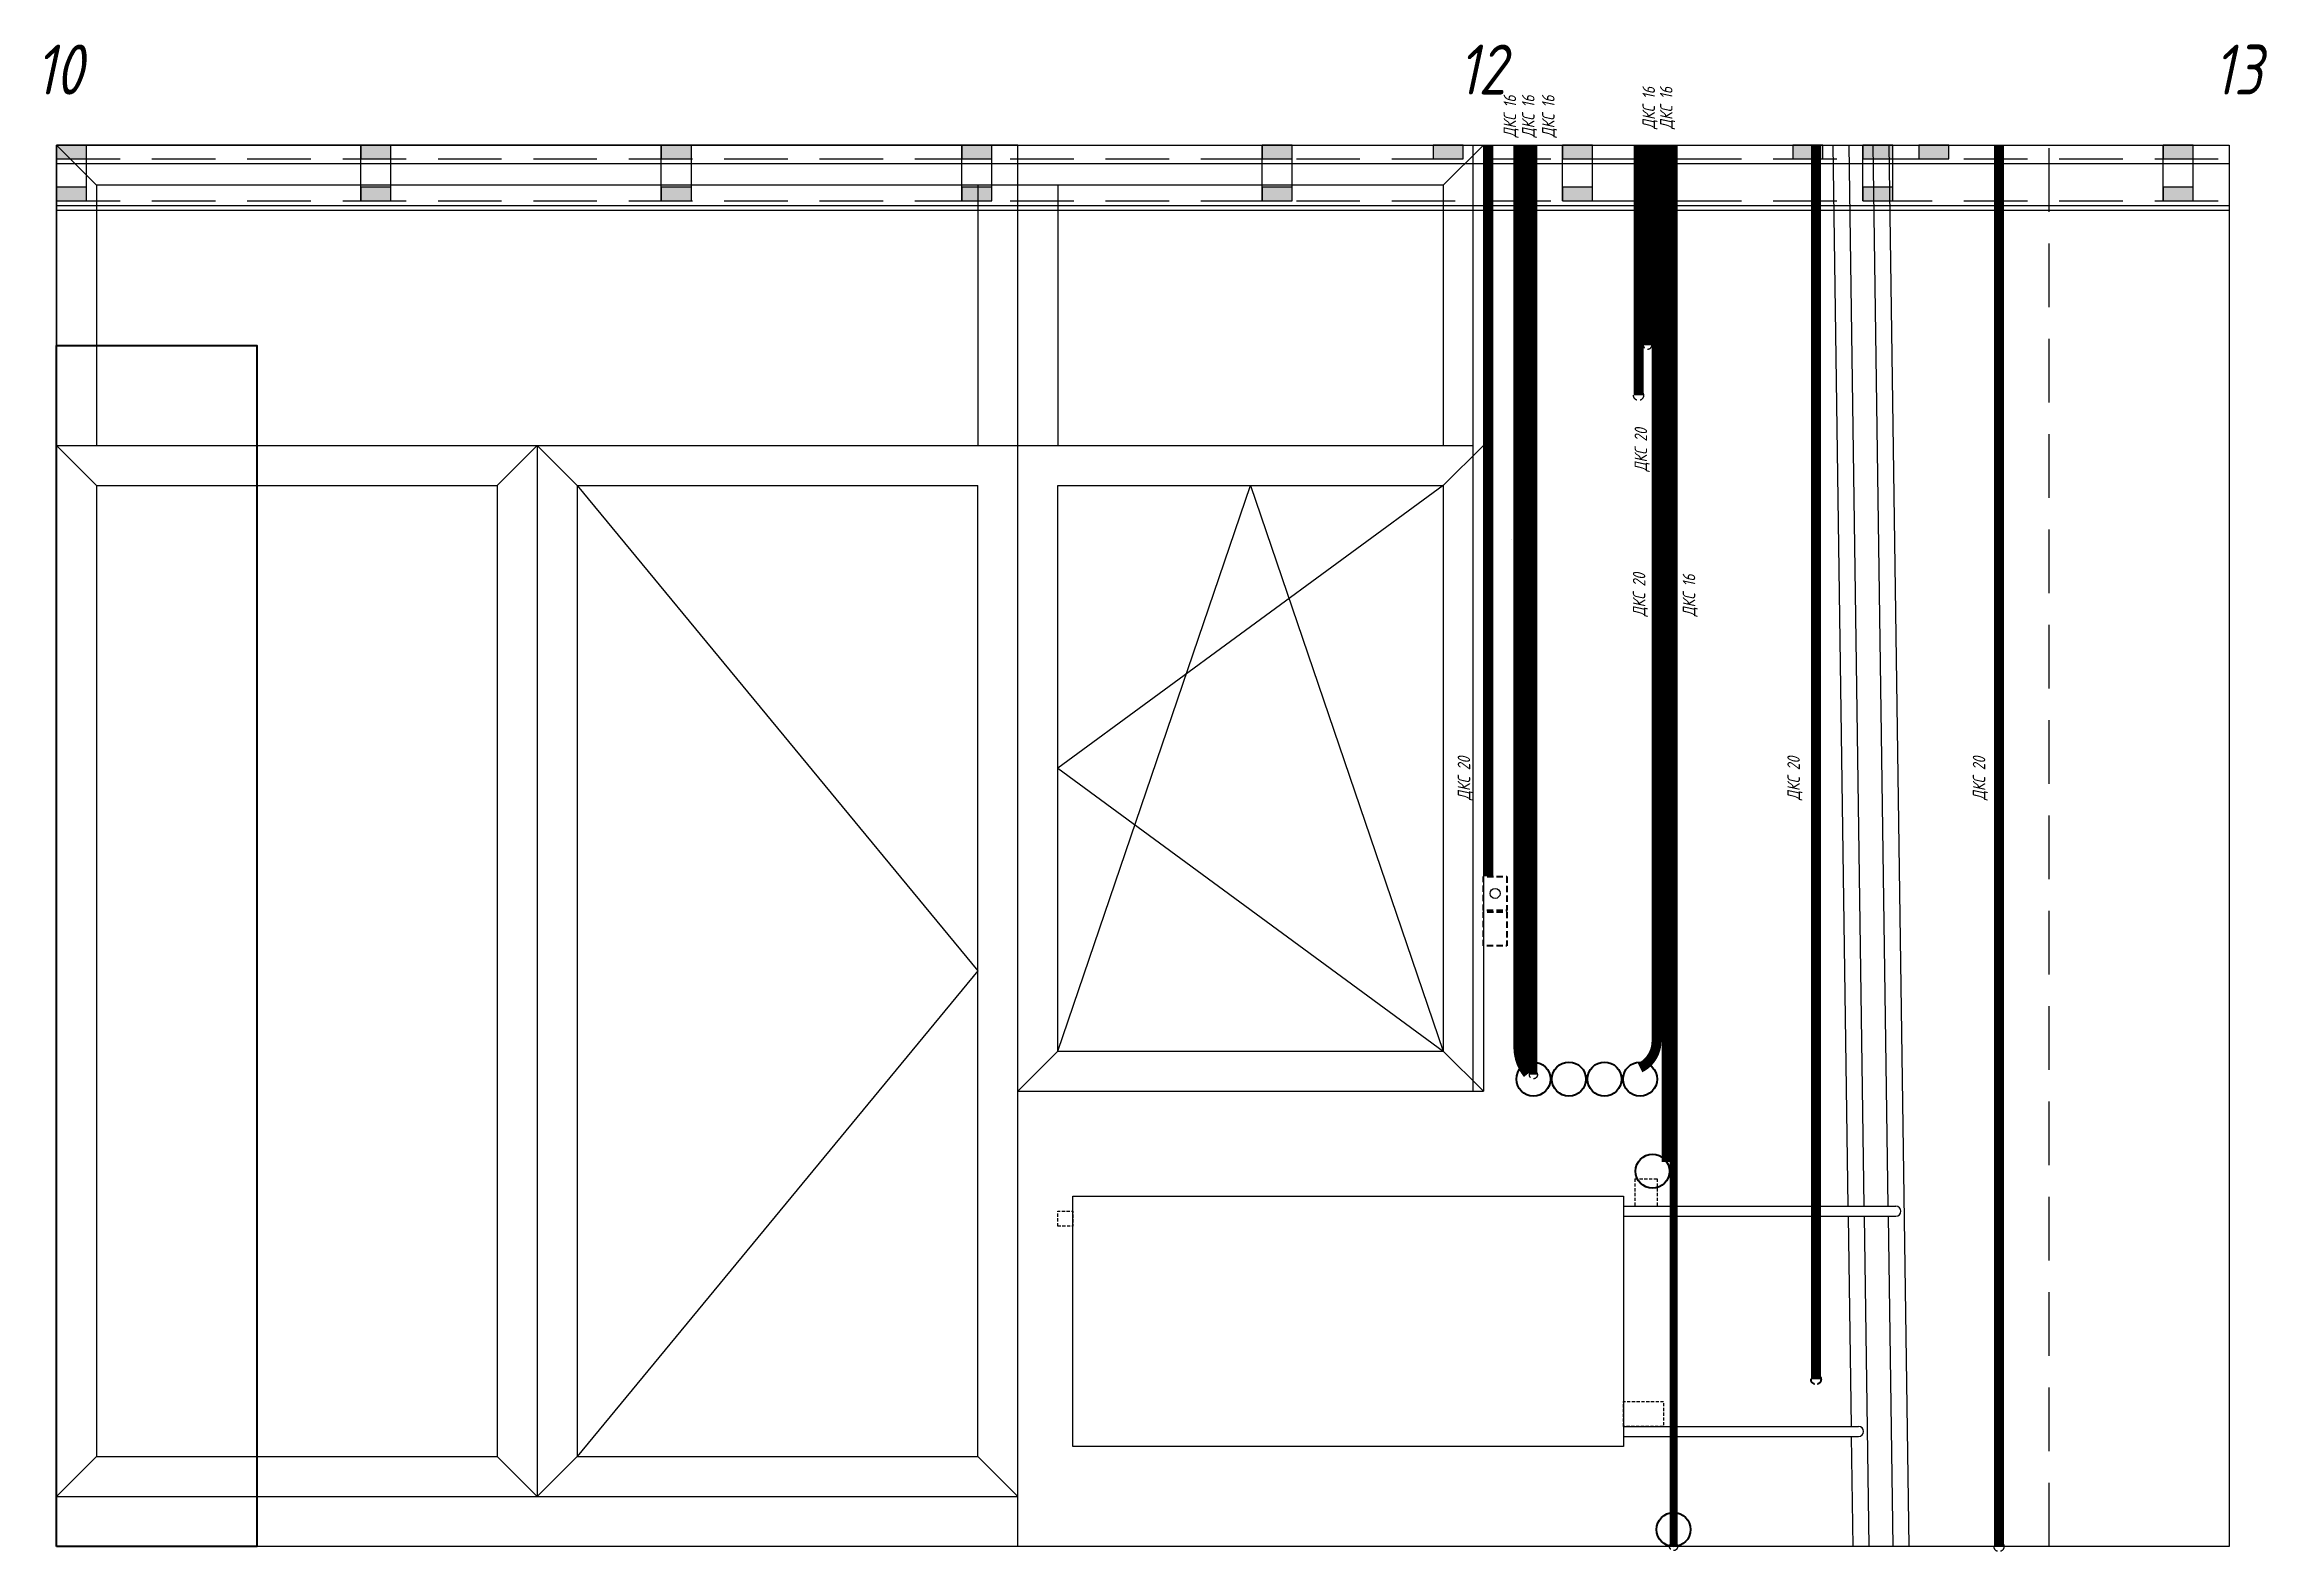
# Model space of a CAD drawing. Header units: millimetres. Extents: x -24 to 4416, y -10 to 3001.
import ezdxf
from ezdxf.enums import TextEntityAlignment as Align

# ---------------------------------------------------------------- set-up
doc = ezdxf.new("R2010")
doc.units = ezdxf.units.MM
doc.linetypes.add('DASHED', pattern=[19.049999999999997, 12.7, -6.35])
for name, color, linetype in [('01 Черновое', 7, 'Continuous'), ('02 ЭОМ и СС', 7, 'Continuous'), ('03 Потолок', 5, 'Continuous'), ('04 Мебель', 5, 'Continuous')]:
    doc.layers.add(name, color=color, linetype=linetype)
doc.styles.add('ГОСТ-ISOCPEUR', font='isocpeui.ttf', dxfattribs={"width": 0.8})

msp = doc.modelspace()

# ---------------------------------------------------------------- hatches: boundary and pattern name
at = {"layer": '03 Потолок', "lineweight": -2}
for points in [[(60.00000000000011, 2773), (60.00000000000011, 2800), (1.13686837721616e-13, 2800), (1.13686837721616e-13, 2773)], [(668.000000000001, 2772.999999999996), (668.000000000001, 2799.999999999996), (608.000000000001, 2799.999999999996), (608.000000000001, 2772.999999999996)], [(1268.000000000001, 2772.999999999996), (1268.000000000001, 2799.999999999996), (1208.000000000001, 2799.999999999996), (1208.000000000001, 2772.999999999996)], [(1868.000000000002, 2772.999999999996), (1868.000000000002, 2799.999999999996), (1808.000000000002, 2799.999999999996), (1808.000000000002, 2772.999999999996)], [(2468.000000000002, 2772.999999999996), (2468.000000000002, 2799.999999999996), (2408.000000000002, 2799.999999999996), (2408.000000000002, 2772.999999999996)], [(2810.000000000002, 2772.999999999996), (2810.000000000002, 2799.999999999996), (2750.000000000002, 2799.999999999996), (2750.000000000002, 2772.999999999996)], [(3068.000000000002, 2772.999999999996), (3068.000000000002, 2799.999999999996), (3008.000000000002, 2799.999999999996), (3008.000000000002, 2772.999999999996)], [(3528.000000000002, 2772.999999999996), (3528.000000000002, 2799.999999999996), (3468.000000000002, 2799.999999999996), (3468.000000000002, 2772.999999999996)], [(3668.000000000002, 2772.999999999996), (3668.000000000002, 2799.999999999996), (3608.000000000002, 2799.999999999996), (3608.000000000002, 2772.999999999996)], [(3780.000000000002, 2773.000000000004), (3780.000000000002, 2800.000000000004), (3720.000000000002, 2800.000000000004), (3720.000000000002, 2773.000000000004)], [(4268.000000000002, 2772.999999999996), (4268.000000000002, 2799.999999999996), (4208.000000000002, 2799.999999999996), (4208.000000000002, 2772.999999999996)], [(60.00000000000011, 2689), (60.00000000000011, 2716), (1.075329875559006e-13, 2716), (1.075329875559006e-13, 2689)], [(668.000000000001, 2688.999999999996), (668.000000000001, 2715.999999999996), (608.000000000001, 2715.999999999996), (608.000000000001, 2688.999999999996)], [(1268.000000000001, 2688.999999999996), (1268.000000000001, 2715.999999999996), (1208.000000000001, 2715.999999999996), (1208.000000000001, 2688.999999999996)], [(1868.000000000002, 2688.999999999996), (1868.000000000002, 2715.999999999996), (1808.000000000002, 2715.999999999996), (1808.000000000002, 2688.999999999996)], [(2468.000000000002, 2688.999999999996), (2468.000000000002, 2715.999999999996), (2408.000000000002, 2715.999999999996), (2408.000000000002, 2688.999999999996)], [(3068.000000000002, 2688.999999999996), (3068.000000000002, 2715.999999999996), (3008.000000000002, 2715.999999999996), (3008.000000000002, 2688.999999999996)], [(3668.000000000002, 2688.999999999996), (3668.000000000002, 2715.999999999996), (3608.000000000002, 2715.999999999996), (3608.000000000002, 2688.999999999996)], [(4268.000000000002, 2688.999999999996), (4268.000000000002, 2715.999999999996), (4208.000000000002, 2715.999999999996), (4208.000000000002, 2688.999999999996)]]:
    msp.add_hatch(color=256, dxfattribs=at).paths.add_polyline_path(points)

# ---------------------------------------------------------------- linework, layer by layer
at = {"layer": '01 Черновое'}
for p, q in [((80.00000000000011, 2720), (1.13686837721616e-13, 2800)), ((1.13686837721616e-13, 2800), (1.13686837721616e-13, 99.99999999999997)), ((1919.999999999996, 2800), (1.13686837721616e-13, 2800)), ((1920, 99.99999999999997), (1919.999999999993, 2800)), ((1919.999999999996, 2800), (2850, 2800)), ((2770, 2720), (2850, 2800)), ((2830, 910.0000000000001), (2830, 2800)), ((2850, 2800), (2850, 910.0000000000001)), ((3548.003264806415, 2800), (3578.284034990189, 680)), ((3580, 2800), (3610.285714285714, 680)), ((3628.003264806415, 2800), (3658.284034990193, 680)), ((3660, 2800), (3700, 0)), ((80.00000000000011, 2720), (80.00000000000011, 2200)), ((2770, 2720), (80.00000000000011, 2720)), ((1839.999999999993, 2720), (1839.999999999993, 2200)), ((1999.999999999996, 2720), (1999.999999999996, 2200)), ((2770, 2720), (2770, 2200)), ((1.13686837721616e-13, 2200), (1919.999999999996, 2200)), ((1.13686837721616e-13, 2200), (80.00000000000011, 2120)), ((879.9999999999964, 2120), (959.9999999999964, 2200)), ((959.9999999999964, 2200), (959.9999999999964, 99.99999999999997)), ((959.9999999999964, 2200), (1039.999999999996, 2120)), ((1010.000000000004, 2200), (2830, 2200)), ((2770, 2120), (2850, 2200)), ((80.00000000000011, 2120), (879.9999999999964, 2120)), ((80.00000000000011, 2120), (80.00000000000011, 180)), ((879.9999999999964, 2120), (879.9999999999964, 180)), ((1039.999999999996, 2120), (1039.999999999996, 180)), ((1039.999999999996, 2120), (1839.999999999996, 2120)), ((1039.999999999996, 2120), (1839.999999999996, 1150)), ((1839.999999999996, 180), (1839.999999999996, 2120)), ((1999.999999999996, 990.0000000000001), (2000, 2120)), ((2770, 2120), (1999.999999999996, 1555)), ((1999.999999999996, 990.0000000000001), (2385, 2120)), ((2000, 2120), (2770, 2120)), ((2385, 2120), (2770, 990.0000000000001)), ((2770, 2120), (2770, 990.0000000000001)), ((1999.999999999996, 1555), (2770, 990.0000000000001)), ((1839.999999999996, 1150), (1039.999999999996, 180)), ((1920, 910.0000000000001), (1999.999999999996, 990.0000000000001)), ((1999.999999999996, 990.0000000000001), (2770, 990.0000000000001)), ((2770, 990.0000000000001), (2850, 910.0000000000001)), ((1920, 0), (1920, 910.0000000000001)), ((1920, 910.0000000000001), (2830, 910.0000000000001)), ((1920, 910.0000000000001), (2850, 910.0000000000001)), ((3130, 680), (3674.032893718188, 680)), ((3130, 660), (3674.032893718188, 660)), ((3578.569702633435, 660), (3584.56872314154, 240)), ((3610.571428571428, 660), (3620, 0)), ((3658.569702633435, 660), (3667.996734860459, 0)), ((3130, 240), (3599.431397564196, 240)), ((80.00000000000011, 180), (1.13686837721616e-13, 99.99999999999997)), ((80.00000000000011, 180), (879.9999999999964, 180)), ((879.9999999999964, 180), (959.9999999999964, 99.99999999999997)), ((959.9999999999964, 99.99999999999997), (1039.999999999996, 180)), ((1039.999999999996, 180), (1839.999999999996, 180)), ((1839.999999999996, 180), (1919.999999999996, 99.99999999999997)), ((3130, 220), (3599.431397564196, 220)), ((3584.854390784785, 220), (3587.996734860459, 0)), ((1.13686837721616e-13, 99.99999999999997), (1919.999999999996, 99.99999999999997))]:
    msp.add_line(p, q, dxfattribs=at)
at = {"layer": '01 Черновое', "linetype": 'DASHED', "ltscale": 10}
msp.add_line((3980, 0), (3980, 2800), dxfattribs=at)
at = {"layer": '01 Черновое', "linetype": 'DASHED', "ltscale": 0.5}
for p, q in [((3152.5, 735), (3197.5, 735)), ((3152.5, 735), (3152.5, 680)), ((3197.5, 735), (3197.5, 680))]:
    msp.add_line(p, q, dxfattribs=at)
at = {"layer": '01 Черновое'}
for points in [[(1.13686837721616e-13, 0), (1.13686837721616e-13, 2800), (4340, 2800), (4340, 0)], [(2030, 200), (2030, 700), (3130, 700), (3130, 200)]]:
    msp.add_lwpolyline(points, close=True, dxfattribs=at)
at = {"layer": '01 Черновое', "linetype": 'DASHED', "ltscale": 0.5, "flags": 128}
for points in [[(2000, 640), (2000, 670), (2030, 670), (2030, 640)], [(3130, 240), (3130, 290), (3210, 290), (3210, 240)]]:
    msp.add_lwpolyline(points, close=True, dxfattribs=at)
at = {"layer": '01 Черновое'}
for centre in [(3674.032893718188, 670), (3599.431397564196, 230)]:
    msp.add_arc(centre, 10, 270, 90, dxfattribs=at)
at = {"layer": '02 ЭОМ и СС', "color": 111}
msp.add_line((2905.886135676091, 2011.99999819565), (2905.886135676094, 2011.999993628815), dxfattribs=at)
msp.add_line((2905.886135676091, 2011.99999819565), (2905.886135676094, 2011.999993628815), dxfattribs=at)
at = {"layer": '02 ЭОМ и СС', "color": 1, "linetype": 'DASHED', "ltscale": 10, "const_width": 20, "flags": 128}
msp.add_lwpolyline([(2860, 1339), (2860, 2800)], dxfattribs=at)
at = {"layer": '02 ЭОМ и СС', "color": 111, "const_width": 16}
msp.add_lwpolyline([(2937.282855316279, 943.1689909923736, -0.17030039504718), (2917.999999999998, 998.1412933501671), (2917.999999999998, 2800)], format="xyb", dxfattribs=at)
msp.add_lwpolyline([(2937.282855316279, 943.1689909923736, -0.17030039504718), (2917.999999999998, 998.1412933501671), (2917.999999999998, 2800)], format="xyb", dxfattribs=at)
at = {"layer": '02 ЭОМ и СС', "color": 3, "const_width": 16, "flags": 128}
msp.add_lwpolyline([(2948.681867152505, 954.5680028285971, -0.1639450243683312), (2933.999999999998, 998.1412933501671), (2933.999999999998, 2800)], format="xyb", dxfattribs=at)
msp.add_lwpolyline([(2948.681867152505, 954.5680028285971, -0.1639450243683312), (2933.999999999998, 998.1412933501671), (2933.999999999998, 2800)], format="xyb", dxfattribs=at)
at = {"layer": '02 ЭОМ и СС', "color": 111}
msp.add_lwpolyline([(2949.999999999998, 942.5259741440642, 16, 16, 0), (2949.999999999998, 2800, 16, 16, 0)], format="xyseb", dxfattribs=at)
msp.add_lwpolyline([(2949.999999999998, 942.5259741440642, 16, 16, 0), (2949.999999999998, 2800, 16, 16, 0)], format="xyseb", dxfattribs=at)
at = {"layer": '02 ЭОМ и СС', "color": 5, "const_width": 20, "flags": 128}
for points in [[(3159.99999998939, 2300.000000000007), (3159.99999998939, 2800)], [(3159.99999998939, 2300.000000000007), (3159.99999998939, 2800)], [(3880, 0), (3880, 2800)], [(3880, 0), (3880, 2767)]]:
    msp.add_lwpolyline(points, dxfattribs=at)
at = {"layer": '02 ЭОМ и СС', "const_width": 20, "flags": 128}
msp.add_lwpolyline([(3196.000066280365, 2800, -3.332417411402058e-07), (3195.999999989384, 2377.999986046918), (3195.999999989397, 1010.044963560973, -0.2832368966657772), (3163, 956.4632502678434, -0.2832368966657772)], format="xyb", dxfattribs=at)
msp.add_lwpolyline([(3196.000066280365, 2800, -3.332417411402058e-07), (3195.999999989384, 2377.999986046918), (3195.999999989397, 1010.044963560973, -0.2832368966657772), (3163, 956.4632502678434, -0.2832368966657772)], format="xyb", dxfattribs=at)
at = {"layer": '02 ЭОМ и СС', "color": 254, "const_width": 16, "flags": 128}
msp.add_lwpolyline([(3177.99999998939, 2400.000000000007), (3177.99999998939, 2800)], dxfattribs=at)
msp.add_lwpolyline([(3177.99999998939, 2400.000000000007), (3177.99999998939, 2800)], dxfattribs=at)
at = {"layer": '02 ЭОМ и СС', "color": 254, "const_width": 16}
msp.add_lwpolyline([(3214, 768.1246675925904), (3214, 2800)], dxfattribs=at)
msp.add_lwpolyline([(3214, 768.1246675925904), (3214, 2800)], dxfattribs=at)
at = {"layer": '02 ЭОМ и СС', "const_width": 16, "flags": 128}
msp.add_lwpolyline([(3230, 0), (3230, 2800)], dxfattribs=at)
msp.add_lwpolyline([(3230, 0), (3230, 2800)], dxfattribs=at)
at = {"layer": '02 ЭОМ и СС', "color": 1, "const_width": 20, "flags": 128}
for points in [[(3514.5, 334.0000000000036), (3514.5, 2800)], [(3514.5, 334.0000000000036), (3514.5, 2767)]]:
    msp.add_lwpolyline(points, dxfattribs=at)
at = {"layer": '02 ЭОМ и СС', "color": 1, "linetype": 'DASHED', "lineweight": 40, "flags": 128}
for points in [[(2897, 1339), (2897, 1271), (2850, 1271), (2850, 1339)], [(2897, 1339), (2897, 1271), (2850, 1271), (2850, 1339)], [(2897, 1268), (2897, 1200), (2850, 1200), (2850, 1268)], [(2897, 1268), (2897, 1200), (2850, 1200), (2850, 1268)]]:
    msp.add_lwpolyline(points, close=True, dxfattribs=at)
at = {"layer": '02 ЭОМ и СС', "linetype": 'DASHED'}
for centre in [(3177.99999998939, 2400.000000000007), (3177.99999998939, 2400.000000000007), (3230, 0), (3230, 0)]:
    msp.add_circle(centre, 8, dxfattribs=at)
at = {"layer": '02 ЭОМ и СС', "color": 5, "linetype": 'DASHED'}
for centre in [(3159.99999998939, 2300.000000000007), (3159.99999998939, 2300.000000000007), (3880, 0), (3880, 0)]:
    msp.add_circle(centre, 10, dxfattribs=at)
at = {"layer": '02 ЭОМ и СС', "color": 1}
msp.add_circle((2873.5, 1305), 10, dxfattribs=at)
msp.add_circle((2873.5, 1305), 10, dxfattribs=at)
at = {"layer": '02 ЭОМ и СС', "color": 3, "lineweight": 40}
msp.add_circle((2950, 934.0000000000001), 34, dxfattribs=at)
at = {"layer": '02 ЭОМ и СС', "color": 3, "linetype": 'DASHED'}
msp.add_circle((2949.999999999998, 942.5259741440642), 8, dxfattribs=at)
msp.add_circle((2949.999999999998, 942.5259741440642), 8, dxfattribs=at)
at = {"layer": '02 ЭОМ и СС', "lineweight": 40}
for centre in [(3021, 934.0000000000001), (3092, 934.0000000000001), (3163, 934.0000000000001), (3188, 749.9999999999964), (3230, 34), (3230, 34)]:
    msp.add_circle(centre, 34, dxfattribs=at)
at = {"layer": '02 ЭОМ и СС', "color": 1, "linetype": 'DASHED', "lineweight": 40}
msp.add_circle((3514.5, 334.0000000000036), 10, dxfattribs=at)
msp.add_circle((3514.5, 334.0000000000036), 10, dxfattribs=at)
at = {"layer": '03 Потолок', "color": 7, "lineweight": -2}
for p, q in [((1.13686837721616e-13, 2689), (1.13686837721616e-13, 2800)), ((60.00000000000012, 2689), (60.00000000000011, 2800)), ((608.000000000001, 2689), (608.000000000001, 2799.999999999996)), ((668.000000000001, 2689), (668.000000000001, 2799.999999999996)), ((1208.000000000001, 2689), (1208.000000000001, 2799.999999999996)), ((1268.000000000001, 2689), (1268.000000000001, 2799.999999999996)), ((1808.000000000002, 2689), (1808.000000000002, 2799.999999999996)), ((1868.000000000002, 2689), (1868.000000000002, 2799.999999999996)), ((2408.000000000002, 2689), (2408.000000000002, 2799.999999999996)), ((2468.000000000002, 2689), (2468.000000000002, 2799.999999999996)), ((3008.000000000002, 2689), (3008.000000000002, 2799.999999999996)), ((3068.000000000002, 2689), (3068.000000000002, 2799.999999999996)), ((3608.000000000001, 2689), (3608.000000000002, 2799.999999999996)), ((3668.000000000001, 2689), (3668.000000000002, 2799.999999999996)), ((4208.000000000002, 2689), (4208.000000000002, 2799.999999999996)), ((4268.000000000002, 2689), (4268.000000000002, 2799.999999999996)), ((1.13686837721616e-13, 2763.5), (4340, 2763.5)), ((1.075329875559006e-13, 2679.5), (4340, 2679.5)), ((1.075329875559006e-13, 2670), (4340, 2670))]:
    msp.add_line(p, q, dxfattribs=at)
at = {"layer": '03 Потолок', "color": 7, "linetype": 'DASHED', "ltscale": 10}
for p, q in [((1.13686837721616e-13, 2773), (4340, 2773)), ((1.075329875559006e-13, 2689), (4340, 2689))]:
    msp.add_line(p, q, dxfattribs=at)
at = {"layer": '03 Потолок', "color": 7, "lineweight": -2}
for points in [[(60.00000000000011, 2773), (60.00000000000011, 2800), (1.13686837721616e-13, 2800), (1.13686837721616e-13, 2773)], [(668.000000000001, 2772.999999999996), (668.000000000001, 2799.999999999996), (608.000000000001, 2799.999999999996), (608.000000000001, 2772.999999999996)], [(1268.000000000001, 2772.999999999996), (1268.000000000001, 2799.999999999996), (1208.000000000001, 2799.999999999996), (1208.000000000001, 2772.999999999996)], [(1868.000000000002, 2772.999999999996), (1868.000000000002, 2799.999999999996), (1808.000000000002, 2799.999999999996), (1808.000000000002, 2772.999999999996)], [(2468.000000000002, 2772.999999999996), (2468.000000000002, 2799.999999999996), (2408.000000000002, 2799.999999999996), (2408.000000000002, 2772.999999999996)], [(2810.000000000002, 2772.999999999996), (2810.000000000002, 2799.999999999996), (2750.000000000002, 2799.999999999996), (2750.000000000002, 2772.999999999996)], [(3068.000000000002, 2772.999999999996), (3068.000000000002, 2799.999999999996), (3008.000000000002, 2799.999999999996), (3008.000000000002, 2772.999999999996)], [(3528.000000000002, 2772.999999999996), (3528.000000000002, 2799.999999999996), (3468.000000000002, 2799.999999999996), (3468.000000000002, 2772.999999999996)], [(3668.000000000002, 2772.999999999996), (3668.000000000002, 2799.999999999996), (3608.000000000002, 2799.999999999996), (3608.000000000002, 2772.999999999996)], [(3780.000000000002, 2773.000000000004), (3780.000000000002, 2800.000000000004), (3720.000000000002, 2800.000000000004), (3720.000000000002, 2773.000000000004)], [(4268.000000000002, 2772.999999999996), (4268.000000000002, 2799.999999999996), (4208.000000000002, 2799.999999999996), (4208.000000000002, 2772.999999999996)], [(60.00000000000011, 2689), (60.00000000000011, 2716), (1.075329875559006e-13, 2716), (1.075329875559006e-13, 2689)], [(668.000000000001, 2688.999999999996), (668.000000000001, 2715.999999999996), (608.000000000001, 2715.999999999996), (608.000000000001, 2688.999999999996)], [(1268.000000000001, 2688.999999999996), (1268.000000000001, 2715.999999999996), (1208.000000000001, 2715.999999999996), (1208.000000000001, 2688.999999999996)], [(1868.000000000002, 2688.999999999996), (1868.000000000002, 2715.999999999996), (1808.000000000002, 2715.999999999996), (1808.000000000002, 2688.999999999996)], [(2468.000000000002, 2688.999999999996), (2468.000000000002, 2715.999999999996), (2408.000000000002, 2715.999999999996), (2408.000000000002, 2688.999999999996)], [(3068.000000000002, 2688.999999999996), (3068.000000000002, 2715.999999999996), (3008.000000000002, 2715.999999999996), (3008.000000000002, 2688.999999999996)], [(3668.000000000002, 2688.999999999996), (3668.000000000002, 2715.999999999996), (3608.000000000002, 2715.999999999996), (3608.000000000002, 2688.999999999996)], [(4268.000000000002, 2688.999999999996), (4268.000000000002, 2715.999999999996), (4208.000000000002, 2715.999999999996), (4208.000000000002, 2688.999999999996)]]:
    msp.add_lwpolyline(points, close=True, dxfattribs=at)
at = {"layer": '04 Мебель', "lineweight": 40, "flags": 128}
msp.add_lwpolyline([(1.13686837721616e-13, 0), (1.13686837721616e-13, 2400), (400.0000000000001, 2400), (400.0000000000001, 0)], close=True, dxfattribs=at)

# ---------------------------------------------------------------- texts
at = {"layer": '01 Черновое', "style": 'ГОСТ-ISOCPEUR', "width": 0.8}
for s, p in [('10', (5.201170166076849, 2951.142275947612)), ('12', (2847.482708128186, 2951.142275947612)), ('13', (4357.390911436134, 2951.142275947612))]:
    msp.add_text(s, height=100, dxfattribs=at).set_placement(p, align=Align.MIDDLE)
at = {"layer": '02 ЭОМ и СС', "color": 111, "char_height": 25, "width": 270.3128547196429, "attachment_point": 1, "rotation": 90, "style": 'ГОСТ-ISOCPEUR'}
for insert in [(2890.431090040956, 2815.63494289296), (2967.243808572425, 2815.63494289296)]:
    msp.add_mtext('{ДКС 16}', dxfattribs=dict(at, insert=insert))
at = {"layer": '02 ЭОМ и СС', "color": 3, "insert": (2927.259105775222, 2815.63494289296), "char_height": 25, "width": 270.3128547196429, "attachment_point": 1, "rotation": 90, "style": 'ГОСТ-ISOCPEUR'}
msp.add_mtext('{ДКС 16}', dxfattribs=at)
at = {"layer": '02 ЭОМ и СС', "color": 254, "char_height": 25, "width": 270.3128547196429, "attachment_point": 1, "rotation": 90, "style": 'ГОСТ-ISOCPEUR'}
for insert in [(3167.860758410739, 2832.479321978608), (3202.87467995605, 2832.479321978608)]:
    msp.add_mtext('{ДКС 16}', dxfattribs=dict(at, insert=insert))
at = {"layer": '02 ЭОМ и СС', "color": 5, "char_height": 25, "width": 270.3128547196429, "attachment_point": 1, "rotation": 90, "style": 'ГОСТ-ISOCPEUR'}
for insert in [(3152.156309517904, 2148.091084592139), (3827.697299382947, 1491.560452198984)]:
    msp.add_mtext('{ДКС 20}', dxfattribs=dict(at, insert=insert))
at = {"layer": '02 ЭОМ и СС', "char_height": 25, "width": 270.3128547196429, "attachment_point": 1, "rotation": 90, "style": 'ГОСТ-ISOCPEUR'}
for s, insert in [('{ДКС 20}', (3148.627390813253, 1858.569720814343)), ('{ДКС 16}', (3248.306336801334, 1858.569720814343))]:
    msp.add_mtext(s, dxfattribs=dict(at, insert=insert))
at = {"layer": '02 ЭОМ и СС', "color": 1, "char_height": 25, "width": 270.3128547196429, "attachment_point": 1, "rotation": 90, "style": 'ГОСТ-ISOCPEUR'}
for insert in [(2798.735794402932, 1491.560452198984), (3457.270069492773, 1491.560452198984)]:
    msp.add_mtext('{ДКС 20}', dxfattribs=dict(at, insert=insert))

doc.saveas('drawing.dxf')
